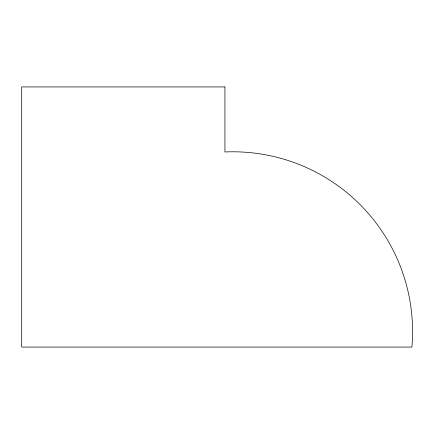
<?xml version="1.0" encoding="UTF-8"?>
<svg xmlns="http://www.w3.org/2000/svg" width="434" height="434" viewBox="0 0 434 434"><rect width="100%" height="100%" fill="white"/><g stroke="black" fill="none" stroke-linecap="round" stroke-linejoin="round"><path stroke-width="0.65" d="M224.931 86.93L21.7 86.93L21.7 347.07L411.904 347.07A179.763 179.763 0 0 0 224.931 151.965L224.931 86.93"/></g></svg>
